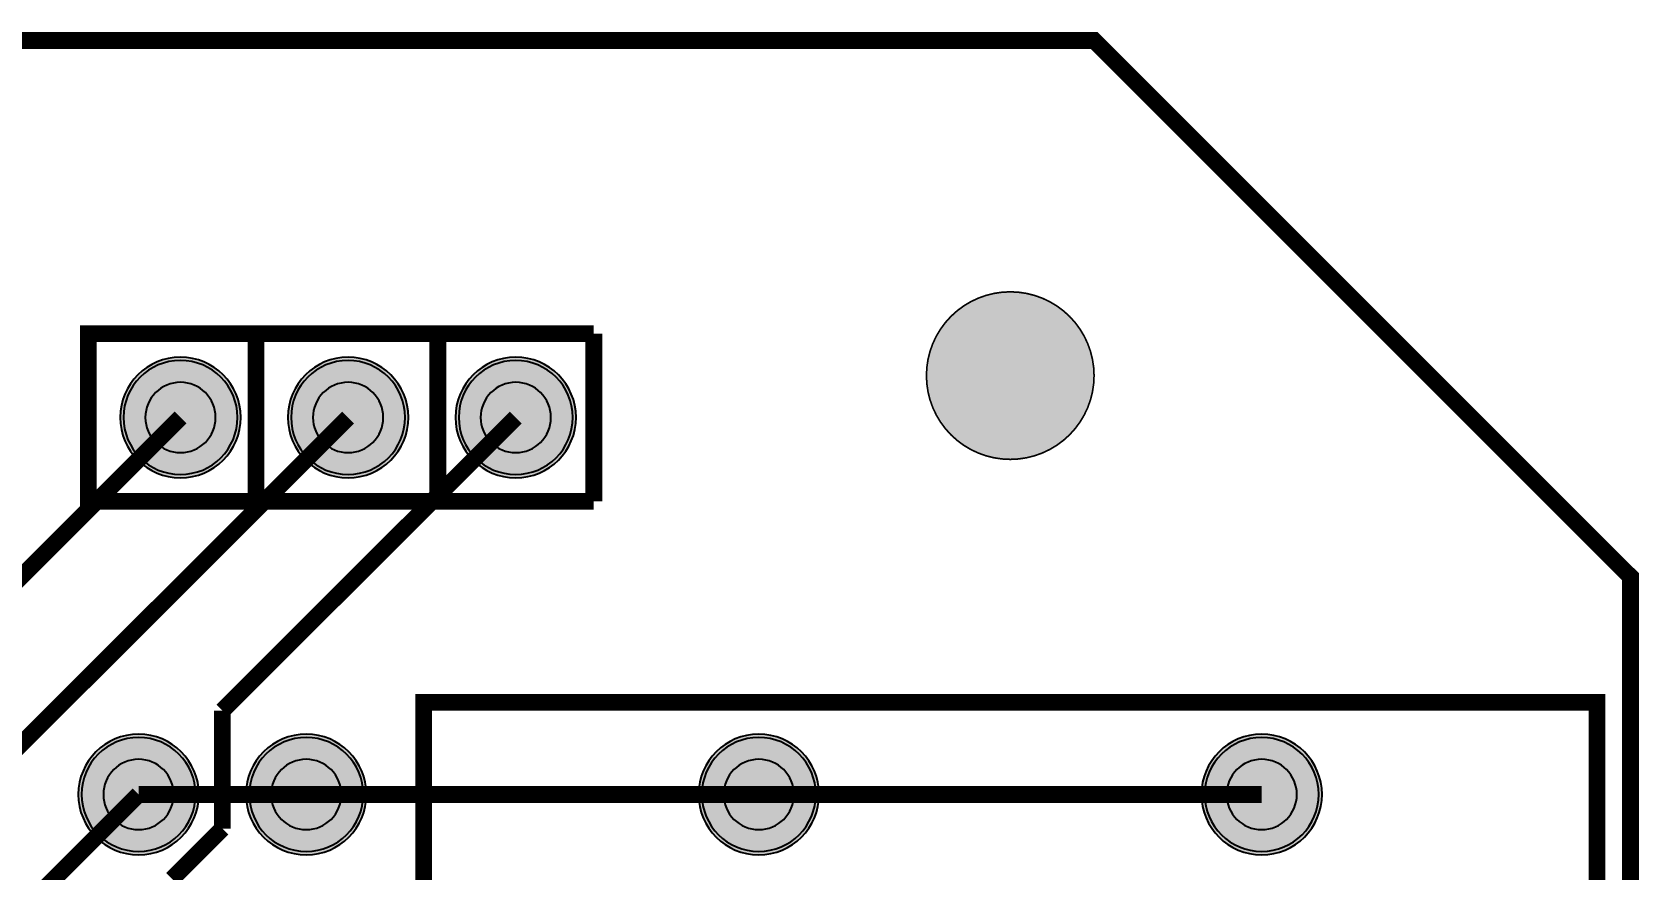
# Model space of a CAD drawing. Header units: millimetres. Extents: x -59 to 46, y -149 to -20.
# Drawn here: x 22.01 to 46.36, y -32.89 to -20.19 of the extents above; entities that cross this region are included whole.
import ezdxf

# ---------------------------------------------------------------- set-up
doc = ezdxf.new("R2010")
doc.units = ezdxf.units.MM
doc.header["$MEASUREMENT"] = 0
for name, color, linetype, true_color in [('Board-Outline-Layer', 7, 'Continuous', 0xff00ff), ('Bottom-Layer', 7, 'Continuous', 0x0000ff), ('Bottom-Paste-Mask-Layer', 7, 'Continuous', 0x800000), ('Bottom-Solder-Mask-Layer', 7, 'Continuous', 0xaa00ff), ('Hole-Layer', 7, 'Continuous', 0x222222), ('Multi-Layer', 7, 'Continuous', 0xc0c0c0), ('Top-Layer', 7, 'Continuous', 0xff0000), ('Top-Paste-Mask-Layer', 7, 'Continuous', 0x808080), ('Top-Silkscreen-Layer', 7, 'Continuous', 0xffcc00), ('Top-Solder-Mask-Layer', 7, 'Continuous', 0x800080)]:
    doc.layers.add(name, color=color, linetype=linetype, true_color=true_color)

msp = doc.modelspace()

# ---------------------------------------------------------------- hatches: boundary and pattern name
at = {"layer": 'Bottom-Layer'}
for points in [[(23.393, -26.035, 1), (25.121, -26.035, 1)], [(25.933, -26.035, 1), (27.661, -26.035, 1)], [(28.473, -26.035, 1), (30.201, -26.035, 1)], [(22.758, -31.75, 1), (24.486, -31.75, 1)], [(25.298, -31.75, 1), (27.026, -31.75, 1)], [(32.156, -31.75, 1), (33.884, -31.75, 1)], [(39.776, -31.75, 1), (41.504, -31.75, 1)]]:
    msp.add_hatch(color=256, dxfattribs=at).paths.add_polyline_path(points)
at = {"layer": 'Bottom-Paste-Mask-Layer'}
for points in [[(23.393, -26.035, 1), (25.121, -26.035, 1)], [(25.933, -26.035, 1), (27.661, -26.035, 1)], [(28.473, -26.035, 1), (30.201, -26.035, 1)], [(22.758, -31.75, 1), (24.486, -31.75, 1)], [(25.298, -31.75, 1), (27.026, -31.75, 1)], [(32.156, -31.75, 1), (33.884, -31.75, 1)], [(39.776, -31.75, 1), (41.504, -31.75, 1)]]:
    msp.add_hatch(color=256, dxfattribs=at).paths.add_polyline_path(points)
at = {"layer": 'Bottom-Solder-Mask-Layer'}
for points in [[(23.343, -26.035, 1), (25.171, -26.035, 1)], [(25.883, -26.035, 1), (27.711, -26.035, 1)], [(28.423, -26.035, 1), (30.251, -26.035, 1)], [(22.708, -31.75, 1), (24.536, -31.75, 1)], [(25.248, -31.75, 1), (27.076, -31.75, 1)], [(32.106, -31.75, 1), (33.934, -31.75, 1)], [(39.726, -31.75, 1), (41.554, -31.75, 1)]]:
    msp.add_hatch(color=256, dxfattribs=at).paths.add_polyline_path(points)
at = {"layer": 'Hole-Layer'}
for points in [[(23.724, -26.035, 1), (24.79, -26.035, 1)], [(26.264, -26.035, 1), (27.33, -26.035, 1)], [(28.804, -26.035, 1), (29.87, -26.035, 1)], [(23.089, -31.75, 1), (24.155, -31.75, 1)], [(25.629, -31.75, 1), (26.695, -31.75, 1)], [(32.487, -31.75, 1), (33.553, -31.75, 1)], [(40.107, -31.75, 1), (41.173, -31.75, 1)]]:
    msp.add_hatch(color=256, dxfattribs=at).paths.add_polyline_path(points)
at = {"layer": 'Multi-Layer'}
for points in [[(35.56, -25.4, 1), (38.1, -25.4, 1)], [(23.393, -26.035, 1), (25.121, -26.035, 1)], [(23.393, -26.035, 1), (25.121, -26.035, 1)], [(23.393, -26.035, 1), (25.121, -26.035, 1)], [(25.933, -26.035, 1), (27.661, -26.035, 1)], [(25.933, -26.035, 1), (27.661, -26.035, 1)], [(25.933, -26.035, 1), (27.661, -26.035, 1)], [(28.473, -26.035, 1), (30.201, -26.035, 1)], [(28.473, -26.035, 1), (30.201, -26.035, 1)], [(28.473, -26.035, 1), (30.201, -26.035, 1)], [(22.758, -31.75, 1), (24.486, -31.75, 1)], [(22.758, -31.75, 1), (24.486, -31.75, 1)], [(22.758, -31.75, 1), (24.486, -31.75, 1)], [(25.298, -31.75, 1), (27.026, -31.75, 1)], [(25.298, -31.75, 1), (27.026, -31.75, 1)], [(25.298, -31.75, 1), (27.026, -31.75, 1)], [(32.156, -31.75, 1), (33.884, -31.75, 1)], [(32.156, -31.75, 1), (33.884, -31.75, 1)], [(32.156, -31.75, 1), (33.884, -31.75, 1)], [(39.776, -31.75, 1), (41.504, -31.75, 1)], [(39.776, -31.75, 1), (41.504, -31.75, 1)], [(39.776, -31.75, 1), (41.504, -31.75, 1)]]:
    msp.add_hatch(color=256, dxfattribs=at).paths.add_polyline_path(points)
at = {"layer": 'Top-Layer'}
for points in [[(23.393, -26.035, 1), (25.121, -26.035, 1)], [(25.933, -26.035, 1), (27.661, -26.035, 1)], [(28.473, -26.035, 1), (30.201, -26.035, 1)], [(22.758, -31.75, 1), (24.486, -31.75, 1)], [(25.298, -31.75, 1), (27.026, -31.75, 1)], [(32.156, -31.75, 1), (33.884, -31.75, 1)], [(39.776, -31.75, 1), (41.504, -31.75, 1)]]:
    msp.add_hatch(color=256, dxfattribs=at).paths.add_polyline_path(points)
at = {"layer": 'Top-Paste-Mask-Layer'}
for points in [[(23.393, -26.035, 1), (25.121, -26.035, 1)], [(25.933, -26.035, 1), (27.661, -26.035, 1)], [(28.473, -26.035, 1), (30.201, -26.035, 1)], [(22.758, -31.75, 1), (24.486, -31.75, 1)], [(25.298, -31.75, 1), (27.026, -31.75, 1)], [(32.156, -31.75, 1), (33.884, -31.75, 1)], [(39.776, -31.75, 1), (41.504, -31.75, 1)]]:
    msp.add_hatch(color=256, dxfattribs=at).paths.add_polyline_path(points)
at = {"layer": 'Top-Solder-Mask-Layer'}
for points in [[(23.343, -26.035, 1), (25.171, -26.035, 1)], [(25.883, -26.035, 1), (27.711, -26.035, 1)], [(28.423, -26.035, 1), (30.251, -26.035, 1)], [(22.708, -31.75, 1), (24.536, -31.75, 1)], [(25.248, -31.75, 1), (27.076, -31.75, 1)], [(32.106, -31.75, 1), (33.934, -31.75, 1)], [(39.726, -31.75, 1), (41.554, -31.75, 1)]]:
    msp.add_hatch(color=256, dxfattribs=at).paths.add_polyline_path(points)

# ---------------------------------------------------------------- linework, layer by layer
at = {"layer": 'Board-Outline-Layer', "const_width": 0.254}
msp.add_lwpolyline([(35.56, -83.82), (35.56, -109.22), (33.02, -111.76), (-55.88, -111.76), (-58.42, -109.22), (-58.42, -25.4), (-53.34, -20.32), (38.1, -20.32), (46.228, -28.448), (46.228, -78.486)], close=True, dxfattribs=at)
at = {"layer": 'Bottom-Layer'}
for points in [[(23.393, -26.035, 1), (25.121, -26.035, 1)], [(25.933, -26.035, 1), (27.661, -26.035, 1)], [(28.473, -26.035, 1), (30.201, -26.035, 1)], [(22.758, -31.75, 1), (24.486, -31.75, 1)], [(25.298, -31.75, 1), (27.026, -31.75, 1)], [(32.156, -31.75, 1), (33.884, -31.75, 1)], [(39.776, -31.75, 1), (41.504, -31.75, 1)]]:
    msp.add_lwpolyline(points, format="xyb", close=True, dxfattribs=at)
at = {"layer": 'Bottom-Layer', "const_width": 0.254}
for points in [[(20.066, -32.766), (26.797, -26.035)], [(24.892, -30.48), (29.337, -26.035)], [(24.892, -32.267), (24.892, -30.48)], [(24.13, -33.029), (24.892, -32.267)]]:
    msp.add_lwpolyline(points, dxfattribs=at)
at = {"layer": 'Bottom-Paste-Mask-Layer'}
for points in [[(23.393, -26.035, 1), (25.121, -26.035, 1)], [(25.933, -26.035, 1), (27.661, -26.035, 1)], [(28.473, -26.035, 1), (30.201, -26.035, 1)], [(22.758, -31.75, 1), (24.486, -31.75, 1)], [(25.298, -31.75, 1), (27.026, -31.75, 1)], [(32.156, -31.75, 1), (33.884, -31.75, 1)], [(39.776, -31.75, 1), (41.504, -31.75, 1)]]:
    msp.add_lwpolyline(points, format="xyb", close=True, dxfattribs=at)
at = {"layer": 'Bottom-Solder-Mask-Layer'}
for points in [[(23.343, -26.035, 1), (25.171, -26.035), (25.171, -26.035, 1), (23.343, -26.035)], [(25.883, -26.035, 1), (27.711, -26.035), (27.711, -26.035, 1), (25.883, -26.035)], [(28.423, -26.035, 1), (30.251, -26.035), (30.251, -26.035, 1), (28.423, -26.035)], [(22.708, -31.75, 1), (24.536, -31.75), (24.536, -31.75, 1), (22.708, -31.75)], [(25.248, -31.75, 1), (27.076, -31.75), (27.076, -31.75, 1), (25.248, -31.75)], [(32.106, -31.75, 1), (33.934, -31.75), (33.934, -31.75, 1), (32.106, -31.75)], [(39.726, -31.75, 1), (41.554, -31.75), (41.554, -31.75, 1), (39.726, -31.75)]]:
    msp.add_lwpolyline(points, format="xyb", dxfattribs=at)
at = {"layer": 'Hole-Layer'}
for points in [[(23.724, -26.035, 1), (24.79, -26.035), (24.79, -26.035, 1), (23.724, -26.035)], [(26.264, -26.035, 1), (27.33, -26.035), (27.33, -26.035, 1), (26.264, -26.035)], [(28.804, -26.035, 1), (29.87, -26.035), (29.87, -26.035, 1), (28.804, -26.035)], [(23.089, -31.75, 1), (24.155, -31.75), (24.155, -31.75, 1), (23.089, -31.75)], [(25.629, -31.75, 1), (26.695, -31.75), (26.695, -31.75, 1), (25.629, -31.75)], [(32.487, -31.75, 1), (33.553, -31.75), (33.553, -31.75, 1), (32.487, -31.75)], [(40.107, -31.75, 1), (41.173, -31.75), (41.173, -31.75, 1), (40.107, -31.75)]]:
    msp.add_lwpolyline(points, format="xyb", dxfattribs=at)
at = {"layer": 'Multi-Layer', "const_width": 0.0254}
msp.add_lwpolyline([(35.56, -25.4, 1), (38.1, -25.4, 1)], format="xyb", close=True, dxfattribs=at)
at = {"layer": 'Multi-Layer'}
for points in [[(23.393, -26.035, 1), (25.121, -26.035, 1)], [(23.393, -26.035, 1), (25.121, -26.035, 1)], [(23.393, -26.035, 1), (25.121, -26.035, 1)], [(25.933, -26.035, 1), (27.661, -26.035, 1)], [(25.933, -26.035, 1), (27.661, -26.035, 1)], [(25.933, -26.035, 1), (27.661, -26.035, 1)], [(28.473, -26.035, 1), (30.201, -26.035, 1)], [(28.473, -26.035, 1), (30.201, -26.035, 1)], [(28.473, -26.035, 1), (30.201, -26.035, 1)], [(22.758, -31.75, 1), (24.486, -31.75, 1)], [(22.758, -31.75, 1), (24.486, -31.75, 1)], [(22.758, -31.75, 1), (24.486, -31.75, 1)], [(25.298, -31.75, 1), (27.026, -31.75, 1)], [(25.298, -31.75, 1), (27.026, -31.75, 1)], [(25.298, -31.75, 1), (27.026, -31.75, 1)], [(32.156, -31.75, 1), (33.884, -31.75, 1)], [(32.156, -31.75, 1), (33.884, -31.75, 1)], [(32.156, -31.75, 1), (33.884, -31.75, 1)], [(39.776, -31.75, 1), (41.504, -31.75, 1)], [(39.776, -31.75, 1), (41.504, -31.75, 1)], [(39.776, -31.75, 1), (41.504, -31.75, 1)]]:
    msp.add_lwpolyline(points, format="xyb", close=True, dxfattribs=at)
at = {"layer": 'Top-Layer'}
for points in [[(23.393, -26.035, 1), (25.121, -26.035, 1)], [(25.933, -26.035, 1), (27.661, -26.035, 1)], [(28.473, -26.035, 1), (30.201, -26.035, 1)], [(22.758, -31.75, 1), (24.486, -31.75, 1)], [(25.298, -31.75, 1), (27.026, -31.75, 1)], [(32.156, -31.75, 1), (33.884, -31.75, 1)], [(39.776, -31.75, 1), (41.504, -31.75, 1)]]:
    msp.add_lwpolyline(points, format="xyb", close=True, dxfattribs=at)
at = {"layer": 'Top-Layer', "const_width": 0.254}
for points in [[(-7.62, -57.912), (24.257, -26.035)], [(19.304, -36.068), (23.622, -31.75)], [(23.622, -31.75), (26.162, -31.75)], [(26.162, -31.75), (33.02, -31.75)], [(33.02, -31.75), (40.64, -31.75)]]:
    msp.add_lwpolyline(points, dxfattribs=at)
at = {"layer": 'Top-Paste-Mask-Layer'}
for points in [[(23.393, -26.035, 1), (25.121, -26.035, 1)], [(25.933, -26.035, 1), (27.661, -26.035, 1)], [(28.473, -26.035, 1), (30.201, -26.035, 1)], [(22.758, -31.75, 1), (24.486, -31.75, 1)], [(25.298, -31.75, 1), (27.026, -31.75, 1)], [(32.156, -31.75, 1), (33.884, -31.75, 1)], [(39.776, -31.75, 1), (41.504, -31.75, 1)]]:
    msp.add_lwpolyline(points, format="xyb", close=True, dxfattribs=at)
at = {"layer": 'Top-Silkscreen-Layer', "const_width": 0.254}
for points in [[(23.495, -27.305), (22.86, -27.305), (22.86, -24.765), (30.52, -24.765)], [(23.495, -27.305), (22.86, -27.305), (22.86, -24.765), (30.52, -24.765)], [(25.4, -27.305), (25.4, -24.765)], [(25.4, -27.305), (25.4, -24.765)], [(28.157, -27.305), (28.157, -24.765)], [(28.157, -27.305), (28.157, -24.765)], [(30.52, -27.305), (30.52, -24.765)], [(30.52, -27.305), (30.52, -24.765)], [(23.495, -27.305), (30.52, -27.305)], [(23.495, -27.305), (30.52, -27.305)]]:
    msp.add_lwpolyline(points, dxfattribs=at)
msp.add_lwpolyline([(45.72, -30.353), (45.72, -76.073), (27.94, -76.073), (27.94, -30.353)], close=True, dxfattribs=at)
msp.add_lwpolyline([(45.72, -30.353), (45.72, -76.073), (27.94, -76.073), (27.94, -30.353)], close=True, dxfattribs=at)
at = {"layer": 'Top-Solder-Mask-Layer'}
for points in [[(23.343, -26.035, 1), (25.171, -26.035), (25.171, -26.035, 1), (23.343, -26.035)], [(25.883, -26.035, 1), (27.711, -26.035), (27.711, -26.035, 1), (25.883, -26.035)], [(28.423, -26.035, 1), (30.251, -26.035), (30.251, -26.035, 1), (28.423, -26.035)], [(22.708, -31.75, 1), (24.536, -31.75), (24.536, -31.75, 1), (22.708, -31.75)], [(25.248, -31.75, 1), (27.076, -31.75), (27.076, -31.75, 1), (25.248, -31.75)], [(32.106, -31.75, 1), (33.934, -31.75), (33.934, -31.75, 1), (32.106, -31.75)], [(39.726, -31.75, 1), (41.554, -31.75), (41.554, -31.75, 1), (39.726, -31.75)]]:
    msp.add_lwpolyline(points, format="xyb", dxfattribs=at)

doc.saveas('drawing.dxf')
